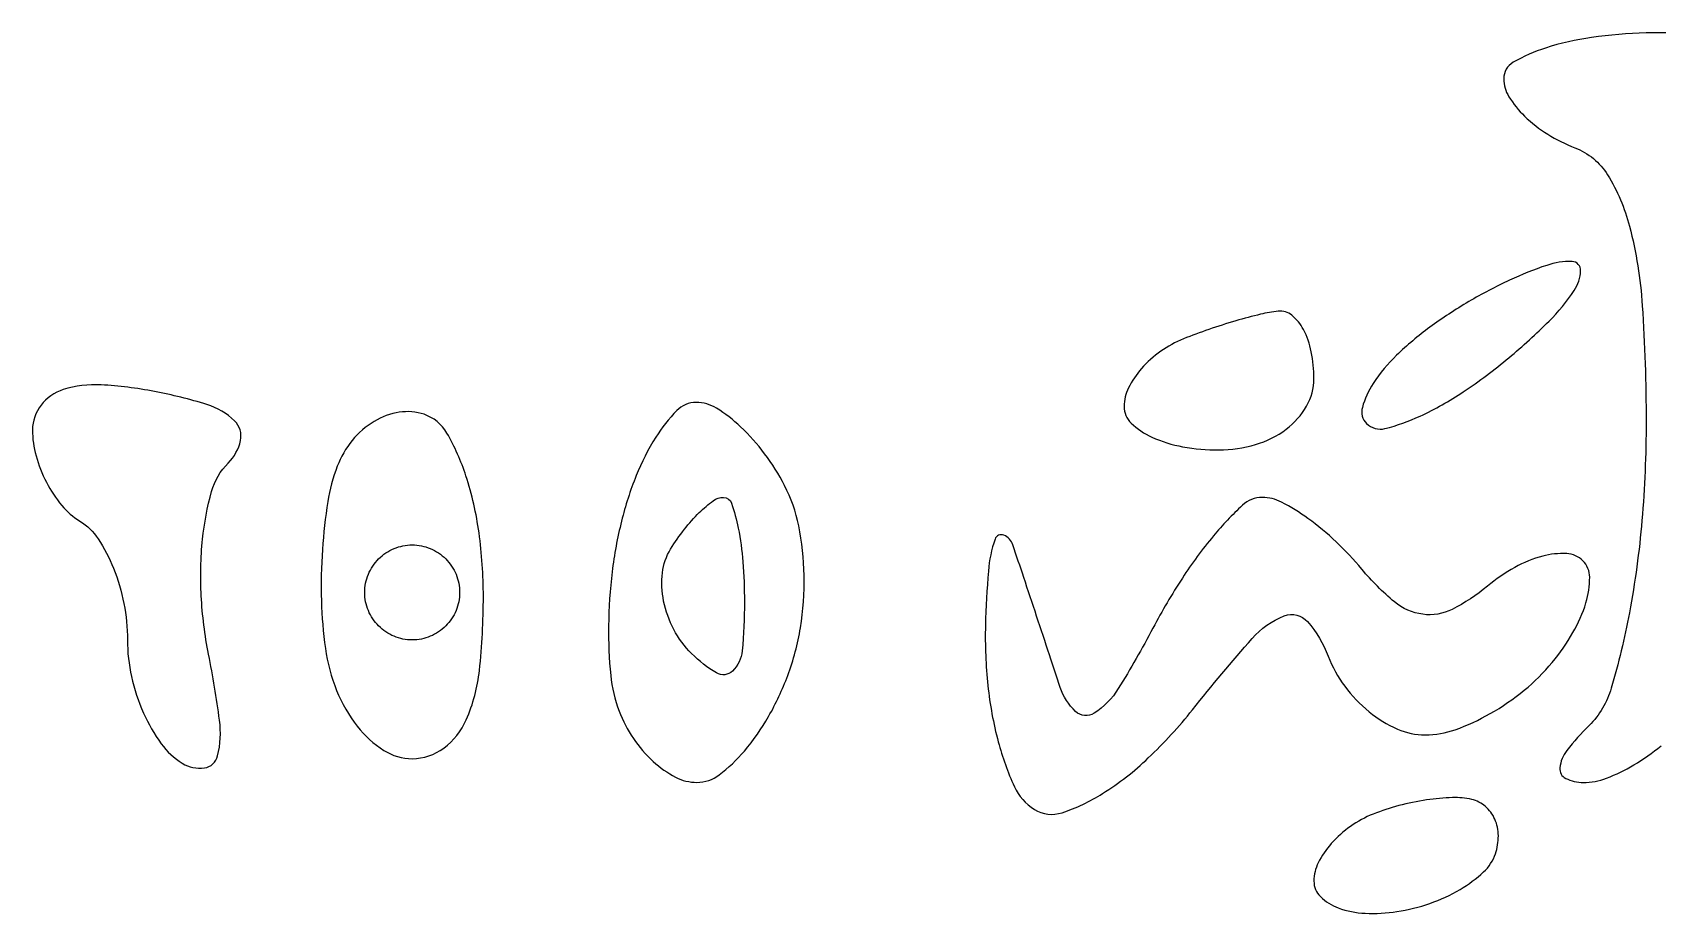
# Model space of a CAD drawing. Extents: x 3.4 to 43.8, y 4.7 to 62.8.
# Drawn here: x 16.159 to 19.055, y 4.927 to 6.496 of the extents above; entities that cross this region are included whole.
import ezdxf

# ---------------------------------------------------------------- set-up
doc = ezdxf.new("R2010")
doc.units = 0
doc.header["$MEASUREMENT"] = 0

msp = doc.modelspace()

# ---------------------------------------------------------------- linework, layer by layer
msp.add_lwpolyline([(19.132257, 6.493222, 0.026785), (19.035, 6.495667, 0.027691), (18.937759, 6.4875, 0.043003), (18.855754, 6.468722, 0.052596), (18.798082, 6.443232, 0.268578), (18.7812, 6.41407, 0.140367), (18.790372, 6.382042, 0.060792), (18.818477, 6.347235, 0.053443), (18.859555, 6.315134, 0.047569), (18.9081, 6.290994, -0.164148), (18.966193, 6.242871, -0.074941), (19.005397, 6.15117, -0.047243), (19.02822, 6.009723, -0.016392), (19.035, 5.802969, -0.021208), (19.027547, 5.627331, -0.025187), (19.005179, 5.462871, -0.025225), (18.972843, 5.3284, -0.125394), (18.93348, 5.26212, 0.029119), (18.893775, 5.2175, 0.142776), (18.881225, 5.186557, 0.315231), (18.891687, 5.167811, 0.11323), (18.923121, 5.1606, 0.090874), (18.964339, 5.168154, 0.043043), (19.013192, 5.191664, 0.040759), (19.061535, 5.225888, 0.045613)], format="xyb")
for points in [[(18.90312, 6.088385, 0.090288), (18.857771, 6.081593, 0.02599), (18.791653, 6.055128, 0.025237), (18.71885, 6.016932, 0.02444), (18.649453, 5.971217, 0.033694), (18.590297, 5.921519, 0.055708), (18.548645, 5.8714, 0.078533), (18.529166, 5.8284, 0.269774), (18.536698, 5.799902, 0.264356), (18.569523, 5.79087, 0.046114), (18.632388, 5.813145, 0.039557), (18.709116, 5.856243, 0.025896), (18.790365, 5.91707, 0.021249), (18.861992, 5.982067, 0.052374), (18.90695, 6.036901, 0.135023), (18.918325, 6.071967, 0.418274)], [(18.37935, 5.999921, 0.033023), (18.347779, 5.994472, 0.011718), (18.303474, 5.982669, 0.011571), (18.25529, 5.967397, 0.013363), (18.21015, 5.950571, 0.058288), (18.169711, 5.92848, 0.058299), (18.135464, 5.897654, 0.06394), (18.11219, 5.863173, 0.117038), (18.1044, 5.83035, 0.204817), (18.117074, 5.800709, 0.083428), (18.154103, 5.77558, 0.06367), (18.208829, 5.758496, 0.043884), (18.2736, 5.7528, 0.072314), (18.338692, 5.762264, 0.08892), (18.39345, 5.789813, 0.10214), (18.429839, 5.830991, 0.130775), (18.4428, 5.8797, 0.048369), (18.438137, 5.927786, 0.073205), (18.424162, 5.967361, 0.099508), (18.40354, 5.992655, 0.200974)], [(16.376025, 5.856973, 0.033362), (16.280755, 5.868672, 0.090536), (16.21351, 5.860216, 0.152083), (16.173788, 5.832599, 0.166877), (16.1586, 5.788361, 0.067793), (16.164869, 5.74234, 0.052383), (16.183451, 5.695191, 0.053437), (16.210824, 5.654032, 0.081071), (16.2432, 5.6259, -0.108893), (16.27564, 5.594412, -0.050757), (16.302949, 5.542204, -0.046925), (16.321531, 5.479181, -0.048273), (16.3278, 5.4144, 0.055306), (16.335055, 5.349015, 0.049516), (16.35653, 5.284198, 0.052536), (16.38814, 5.229485, 0.097398), (16.425606, 5.194738, 0.174929), (16.465024, 5.186451, 0.307898), (16.488669, 5.207889, 0.092385), (16.492011, 5.27129, 0.016456), (16.472488, 5.388908, -0.035717), (16.459344, 5.492684, -0.039284), (16.461769, 5.593977, -0.0428), (16.477933, 5.678932, -0.128662), (16.507507, 5.729467, 0.14428), (16.529367, 5.769595, 0.258802), (16.518793, 5.804488, 0.11811), (16.46958, 5.833649, 0.027732)], [(17.341635, 5.8374, 0.201273), (17.307217, 5.82296, 0.053651), (17.269548, 5.775327, 0.045551), (17.23476, 5.706992, 0.033497), (17.208588, 5.626089, 0.031384), (17.191874, 5.535859, 0.026957), (17.185457, 5.439518, 0.027866), (17.189265, 5.35124, 0.066995), (17.204321, 5.287689, 0.057221), (17.229668, 5.239089, 0.058615), (17.265196, 5.197932, 0.064824), (17.305041, 5.16996, 0.121246), (17.343071, 5.1606, 0.163581), (17.382671, 5.173912, 0.054438), (17.427734, 5.216515, 0.04733), (17.470788, 5.278104, 0.038632), (17.504929, 5.35095, 0.05118), (17.527493, 5.436188, 0.043367), (17.533998, 5.529184, 0.044905), (17.524523, 5.617727, 0.071702), (17.499227, 5.68935, 0.039178), (17.463632, 5.746, 0.044355), (17.420933, 5.79391, 0.049452), (17.377796, 5.827069, 0.140041)], [(16.856594, 5.816235, 0.120139), (16.812508, 5.819886, 0.095916), (16.767536, 5.803584, 0.087492), (16.728561, 5.769842, 0.079241), (16.701854, 5.723688, 0.052012), (16.684966, 5.660831, 0.023325), (16.675401, 5.575719, 0.02279), (16.673595, 5.484004, 0.028724), (16.68066, 5.399403, 0.060439), (16.700766, 5.324268, 0.071333), (16.737599, 5.260623, 0.083438), (16.784825, 5.217738, 0.143667), (16.8354, 5.2029, 0.162243), (16.891782, 5.22169, 0.129146), (16.931865, 5.272225, 0.076965), (16.955284, 5.360239, 0.026615), (16.9623, 5.49195, 0.034252), (16.954534, 5.605187, 0.044566), (16.931249, 5.706442, 0.051453), (16.89728, 5.782935, 0.184117)], [(17.390293, 5.6682, -0.322196), (17.404835, 5.657744, -0.031559), (17.416641, 5.613527, -0.030595), (17.424906, 5.553422, -0.018873), (17.4276, 5.48208, -0.02285), (17.423618, 5.39499, -0.178281), (17.40645, 5.358921, -0.339454), (17.377996, 5.355513, -0.062607), (17.333451, 5.390109, -0.074436), (17.301737, 5.432991, -0.072722), (17.283656, 5.483618, -0.077894), (17.281521, 5.533999, -0.11056), (17.296144, 5.576229, -0.027183), (17.320643, 5.611437, -0.033717), (17.347247, 5.641183, -0.035867), (17.37223, 5.662311, -0.158891)], [(17.906282, 5.5836, 0.219214), (17.889958, 5.600999, 0.430613), (17.874429, 5.593923, 0.061692), (17.862514, 5.537128, 0.014707), (17.857279, 5.440543, 0.032647), (17.861643, 5.332945, 0.038588), (17.880166, 5.232825, 0.042286), (17.908809, 5.153023, 0.148092), (17.944572, 5.112508, 0.221356), (17.993822, 5.106675, 0.061181), (18.066145, 5.140724, 0.049488), (18.147638, 5.204116, 0.034427), (18.226477, 5.29012, -0.012213), (18.332926, 5.417128, -0.118813), (18.389928, 5.457162, -0.318758), (18.431483, 5.446933, -0.086681), (18.46825, 5.385505, 0.06819), (18.497733, 5.331864, 0.062766), (18.541288, 5.286415, 0.066693), (18.591697, 5.255638, 0.104108), (18.641286, 5.2452, 0.086165), (18.694684, 5.254471, 0.043596), (18.756904, 5.283077, 0.041583), (18.817742, 5.324807, 0.048476), (18.867497, 5.374144, 0.041807), (18.904615, 5.427348, 0.058186), (18.927709, 5.480578, 0.073415), (18.934404, 5.525937, 0.198906), (18.9222, 5.5554, 0.185834), (18.893459, 5.568163, 0.077983), (18.850675, 5.563646, 0.062185), (18.801077, 5.543544, 0.045895), (18.752169, 5.510012, -0.056551), (18.689191, 5.468775, -0.151398), (18.636887, 5.459998, -0.140623), (18.586291, 5.482211, -0.046278), (18.528266, 5.540257, 0.030241), (18.482357, 5.589223, 0.033308), (18.432259, 5.630617, 0.035403), (18.385202, 5.659674, 0.121189), (18.350543, 5.6682, 0.190174), (18.315424, 5.654341, 0.030624), (18.263864, 5.599859, 0.030141), (18.208288, 5.524643, 0.022376), (18.155925, 5.43555, -0.016774), (18.094152, 5.327697, -0.112394), (18.051099, 5.283962, -0.344384), (18.017925, 5.287086, -0.123897), (17.990726, 5.3298, 0.000113), (17.971537, 5.387568, 0.000067), (17.948546, 5.4567, 0.000067), (17.925534, 5.525831, 0.000113)], [(16.8354, 5.5836, -0.099038), (16.867687, 5.577141, -0.097945), (16.895149, 5.558749, -0.097945), (16.913541, 5.531287, -0.099038), (16.92, 5.499, -0.099038), (16.913541, 5.466713, -0.097945), (16.895149, 5.439251, -0.097945), (16.867687, 5.420859, -0.099038), (16.8354, 5.4144, -0.099038), (16.803113, 5.420859, -0.097945), (16.775651, 5.439251, -0.097945), (16.757259, 5.466713, -0.099038), (16.7508, 5.499, -0.099038), (16.757259, 5.531287, -0.097945), (16.775651, 5.558749, -0.097945), (16.803113, 5.577141, -0.099038)], [(18.724095, 5.130285, 0.066304), (18.689907, 5.133572, 0.027747), (18.643738, 5.129311, 0.026854), (18.594161, 5.119199, 0.03141), (18.54855, 5.1042, 0.058064), (18.50811, 5.082291, 0.058344), (18.473864, 5.051701, 0.06409), (18.450589, 5.017474, 0.117834), (18.4428, 4.984881, 0.201414), (18.454375, 4.957311, 0.106272), (18.48629, 4.937123, 0.076746), (18.534174, 4.927462, 0.049374), (18.59085, 4.930456, 0.046318), (18.649524, 4.945064, 0.048657), (18.703487, 4.970063, 0.053809), (18.745247, 5.001062, 0.124543), (18.766395, 5.03356, 0.083981), (18.771605, 5.065533, 0.101904), (18.765311, 5.095183, 0.112319), (18.748567, 5.117863, 0.121305)]]:
    msp.add_lwpolyline(points, format="xyb", close=True)

doc.saveas('drawing.dxf')
